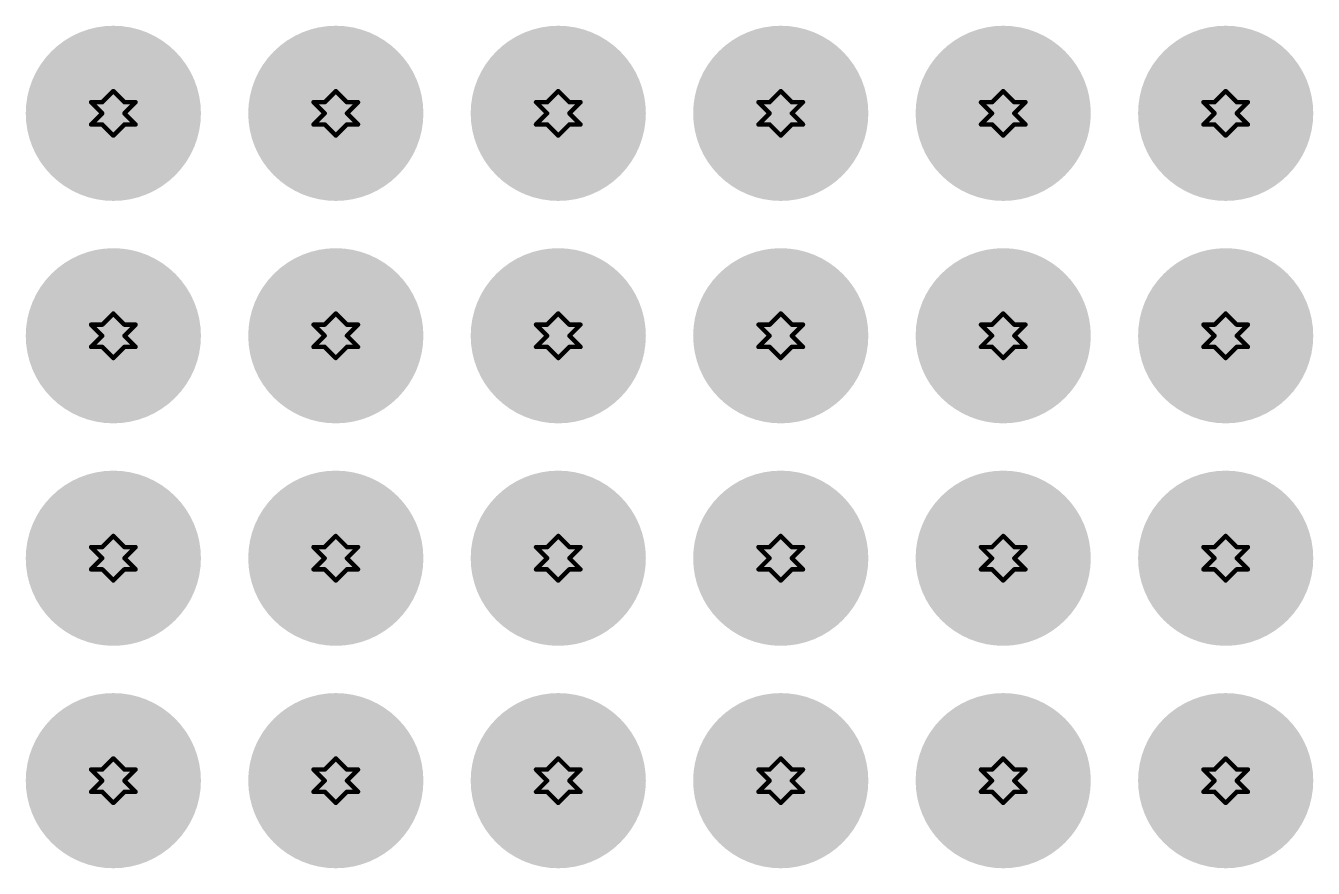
# Model space of a CAD drawing. Header units: millimetres. Extents: x 3.26 to 13.14, y 5.38 to 10.83.
# Drawn here: x 8.761 to 9.339, y 9.38 to 9.758 of the extents above; entities that cross this region are included whole.
import ezdxf

# ---------------------------------------------------------------- set-up
doc = ezdxf.new("R2010")
doc.units = ezdxf.units.MM
doc.header["$MEASUREMENT"] = 0
for name, color, linetype in [('BottomLayer', 5, 'Continuous'), ('BottomSolder', 6, 'Continuous'), ('DrillDrawing', 1, 'Continuous'), ('MultiLayer', 9, 'Continuous'), ('TopLayer', 1, 'Continuous'), ('TopSolder', 216, 'Continuous'), ('ViaHoleLayer', 16, 'Continuous')]:
    doc.layers.add(name, color=color, linetype=linetype)

msp = doc.modelspace()

# ---------------------------------------------------------------- linework, layer by layer
at = {"layer": 'BottomLayer', "const_width": 0.03937}
for points in [[(8.78032, 9.719, 1), (8.81969, 9.719, 1)], [(8.88032, 9.719, 1), (8.91969, 9.719, 1)], [(8.98032, 9.719, 1), (9.01969, 9.719, 1)], [(9.08032, 9.719, 1), (9.11969, 9.719, 1)], [(9.18032, 9.719, 1), (9.21969, 9.719, 1)], [(9.28032, 9.719, 1), (9.31969, 9.719, 1)], [(8.78032, 9.619, 1), (8.81969, 9.619, 1)], [(8.88032, 9.619, 1), (8.91969, 9.619, 1)], [(8.98032, 9.619, 1), (9.01969, 9.619, 1)], [(9.08032, 9.619, 1), (9.11969, 9.619, 1)], [(9.18032, 9.619, 1), (9.21969, 9.619, 1)], [(9.28032, 9.619, 1), (9.31969, 9.619, 1)], [(8.78032, 9.519, 1), (8.81969, 9.519, 1)], [(8.88032, 9.519, 1), (8.91969, 9.519, 1)], [(8.98032, 9.519, 1), (9.01969, 9.519, 1)], [(9.08032, 9.519, 1), (9.11969, 9.519, 1)], [(9.18032, 9.519, 1), (9.21969, 9.519, 1)], [(9.28032, 9.519, 1), (9.31969, 9.519, 1)], [(8.78032, 9.419, 1), (8.81969, 9.419, 1)], [(8.88032, 9.419, 1), (8.91969, 9.419, 1)], [(8.98032, 9.419, 1), (9.01969, 9.419, 1)], [(9.08032, 9.419, 1), (9.11969, 9.419, 1)], [(9.18032, 9.419, 1), (9.21969, 9.419, 1)], [(9.28032, 9.419, 1), (9.31969, 9.419, 1)]]:
    msp.add_lwpolyline(points, format="xyb", close=True, dxfattribs=at)
at = {"layer": 'BottomSolder', "const_width": 0.03937}
for points in [[(8.78032, 9.719, 1), (8.81969, 9.719, 1)], [(8.88032, 9.719, 1), (8.91969, 9.719, 1)], [(8.98032, 9.719, 1), (9.01969, 9.719, 1)], [(9.08032, 9.719, 1), (9.11969, 9.719, 1)], [(9.18032, 9.719, 1), (9.21969, 9.719, 1)], [(9.28032, 9.719, 1), (9.31969, 9.719, 1)], [(8.78032, 9.619, 1), (8.81969, 9.619, 1)], [(8.88032, 9.619, 1), (8.91969, 9.619, 1)], [(8.98032, 9.619, 1), (9.01969, 9.619, 1)], [(9.08032, 9.619, 1), (9.11969, 9.619, 1)], [(9.18032, 9.619, 1), (9.21969, 9.619, 1)], [(9.28032, 9.619, 1), (9.31969, 9.619, 1)], [(8.78032, 9.519, 1), (8.81969, 9.519, 1)], [(8.88032, 9.519, 1), (8.91969, 9.519, 1)], [(8.98032, 9.519, 1), (9.01969, 9.519, 1)], [(9.08032, 9.519, 1), (9.11969, 9.519, 1)], [(9.18032, 9.519, 1), (9.21969, 9.519, 1)], [(9.28032, 9.519, 1), (9.31969, 9.519, 1)], [(8.78032, 9.419, 1), (8.81969, 9.419, 1)], [(8.88032, 9.419, 1), (8.91969, 9.419, 1)], [(8.98032, 9.419, 1), (9.01969, 9.419, 1)], [(9.08032, 9.419, 1), (9.11969, 9.419, 1)], [(9.18032, 9.419, 1), (9.21969, 9.419, 1)], [(9.28032, 9.419, 1), (9.31969, 9.419, 1)]]:
    msp.add_lwpolyline(points, format="xyb", close=True, dxfattribs=at)
at = {"layer": 'DrillDrawing', "const_width": 0.002}
for points in [[(8.795, 9.724), (8.8, 9.729)], [(8.8, 9.729), (8.805, 9.724)], [(8.895, 9.724), (8.9, 9.729)], [(8.9, 9.729), (8.905, 9.724)], [(8.995, 9.724), (9, 9.729)], [(9, 9.729), (9.005, 9.724)], [(9.095, 9.724), (9.1, 9.729)], [(9.1, 9.729), (9.105, 9.724)], [(9.195, 9.724), (9.2, 9.729)], [(9.2, 9.729), (9.205, 9.724)], [(9.295, 9.724), (9.3, 9.729)], [(9.3, 9.729), (9.305, 9.724)], [(8.79, 9.724), (8.795, 9.719)], [(8.79, 9.724), (8.795, 9.724)], [(8.805, 9.724), (8.81, 9.724)], [(8.805, 9.719), (8.81, 9.724)], [(8.89, 9.724), (8.895, 9.719)], [(8.89, 9.724), (8.895, 9.724)], [(8.905, 9.724), (8.91, 9.724)], [(8.905, 9.719), (8.91, 9.724)], [(8.99, 9.724), (8.995, 9.719)], [(8.99, 9.724), (8.995, 9.724)], [(9.005, 9.724), (9.01, 9.724)], [(9.005, 9.719), (9.01, 9.724)], [(9.09, 9.724), (9.095, 9.719)], [(9.09, 9.724), (9.095, 9.724)], [(9.105, 9.724), (9.11, 9.724)], [(9.105, 9.719), (9.11, 9.724)], [(9.19, 9.724), (9.195, 9.719)], [(9.19, 9.724), (9.195, 9.724)], [(9.205, 9.724), (9.21, 9.724)], [(9.205, 9.719), (9.21, 9.724)], [(9.29, 9.724), (9.295, 9.719)], [(9.29, 9.724), (9.295, 9.724)], [(9.305, 9.724), (9.31, 9.724)], [(9.305, 9.719), (9.31, 9.724)], [(8.79, 9.714), (8.795, 9.719)], [(8.805, 9.719), (8.81, 9.714)], [(8.89, 9.714), (8.895, 9.719)], [(8.905, 9.719), (8.91, 9.714)], [(8.99, 9.714), (8.995, 9.719)], [(9.005, 9.719), (9.01, 9.714)], [(9.09, 9.714), (9.095, 9.719)], [(9.105, 9.719), (9.11, 9.714)], [(9.19, 9.714), (9.195, 9.719)], [(9.205, 9.719), (9.21, 9.714)], [(9.29, 9.714), (9.295, 9.719)], [(9.305, 9.719), (9.31, 9.714)], [(8.79, 9.714), (8.795, 9.714)], [(8.795, 9.714), (8.8, 9.709)], [(8.8, 9.709), (8.805, 9.714)], [(8.805, 9.714), (8.81, 9.714)], [(8.89, 9.714), (8.895, 9.714)], [(8.895, 9.714), (8.9, 9.709)], [(8.9, 9.709), (8.905, 9.714)], [(8.905, 9.714), (8.91, 9.714)], [(8.99, 9.714), (8.995, 9.714)], [(8.995, 9.714), (9, 9.709)], [(9, 9.709), (9.005, 9.714)], [(9.005, 9.714), (9.01, 9.714)], [(9.09, 9.714), (9.095, 9.714)], [(9.095, 9.714), (9.1, 9.709)], [(9.1, 9.709), (9.105, 9.714)], [(9.105, 9.714), (9.11, 9.714)], [(9.19, 9.714), (9.195, 9.714)], [(9.195, 9.714), (9.2, 9.709)], [(9.2, 9.709), (9.205, 9.714)], [(9.205, 9.714), (9.21, 9.714)], [(9.29, 9.714), (9.295, 9.714)], [(9.295, 9.714), (9.3, 9.709)], [(9.3, 9.709), (9.305, 9.714)], [(9.305, 9.714), (9.31, 9.714)], [(8.79, 9.624), (8.795, 9.619)], [(8.79, 9.624), (8.795, 9.624)], [(8.795, 9.624), (8.8, 9.629)], [(8.8, 9.629), (8.805, 9.624)], [(8.805, 9.624), (8.81, 9.624)], [(8.805, 9.619), (8.81, 9.624)], [(8.89, 9.624), (8.895, 9.619)], [(8.89, 9.624), (8.895, 9.624)], [(8.895, 9.624), (8.9, 9.629)], [(8.9, 9.629), (8.905, 9.624)], [(8.905, 9.624), (8.91, 9.624)], [(8.905, 9.619), (8.91, 9.624)], [(8.99, 9.624), (8.995, 9.619)], [(8.99, 9.624), (8.995, 9.624)], [(8.995, 9.624), (9, 9.629)], [(9, 9.629), (9.005, 9.624)], [(9.005, 9.624), (9.01, 9.624)], [(9.005, 9.619), (9.01, 9.624)], [(9.09, 9.624), (9.095, 9.619)], [(9.09, 9.624), (9.095, 9.624)], [(9.095, 9.624), (9.1, 9.629)], [(9.1, 9.629), (9.105, 9.624)], [(9.105, 9.624), (9.11, 9.624)], [(9.105, 9.619), (9.11, 9.624)], [(9.19, 9.624), (9.195, 9.619)], [(9.19, 9.624), (9.195, 9.624)], [(9.195, 9.624), (9.2, 9.629)], [(9.2, 9.629), (9.205, 9.624)], [(9.205, 9.624), (9.21, 9.624)], [(9.205, 9.619), (9.21, 9.624)], [(9.29, 9.624), (9.295, 9.619)], [(9.29, 9.624), (9.295, 9.624)], [(9.295, 9.624), (9.3, 9.629)], [(9.3, 9.629), (9.305, 9.624)], [(9.305, 9.624), (9.31, 9.624)], [(9.305, 9.619), (9.31, 9.624)], [(8.79, 9.614), (8.795, 9.619)], [(8.805, 9.619), (8.81, 9.614)], [(8.89, 9.614), (8.895, 9.619)], [(8.905, 9.619), (8.91, 9.614)], [(8.99, 9.614), (8.995, 9.619)], [(9.005, 9.619), (9.01, 9.614)], [(9.09, 9.614), (9.095, 9.619)], [(9.105, 9.619), (9.11, 9.614)], [(9.19, 9.614), (9.195, 9.619)], [(9.205, 9.619), (9.21, 9.614)], [(9.29, 9.614), (9.295, 9.619)], [(9.305, 9.619), (9.31, 9.614)], [(8.79, 9.614), (8.795, 9.614)], [(8.795, 9.614), (8.8, 9.609)], [(8.8, 9.609), (8.805, 9.614)], [(8.805, 9.614), (8.81, 9.614)], [(8.89, 9.614), (8.895, 9.614)], [(8.895, 9.614), (8.9, 9.609)], [(8.9, 9.609), (8.905, 9.614)], [(8.905, 9.614), (8.91, 9.614)], [(8.99, 9.614), (8.995, 9.614)], [(8.995, 9.614), (9, 9.609)], [(9, 9.609), (9.005, 9.614)], [(9.005, 9.614), (9.01, 9.614)], [(9.09, 9.614), (9.095, 9.614)], [(9.095, 9.614), (9.1, 9.609)], [(9.1, 9.609), (9.105, 9.614)], [(9.105, 9.614), (9.11, 9.614)], [(9.19, 9.614), (9.195, 9.614)], [(9.195, 9.614), (9.2, 9.609)], [(9.2, 9.609), (9.205, 9.614)], [(9.205, 9.614), (9.21, 9.614)], [(9.29, 9.614), (9.295, 9.614)], [(9.295, 9.614), (9.3, 9.609)], [(9.3, 9.609), (9.305, 9.614)], [(9.305, 9.614), (9.31, 9.614)], [(8.795, 9.524), (8.8, 9.529)], [(8.8, 9.529), (8.805, 9.524)], [(8.895, 9.524), (8.9, 9.529)], [(8.9, 9.529), (8.905, 9.524)], [(8.995, 9.524), (9, 9.529)], [(9, 9.529), (9.005, 9.524)], [(9.095, 9.524), (9.1, 9.529)], [(9.1, 9.529), (9.105, 9.524)], [(9.195, 9.524), (9.2, 9.529)], [(9.2, 9.529), (9.205, 9.524)], [(9.295, 9.524), (9.3, 9.529)], [(9.3, 9.529), (9.305, 9.524)], [(8.79, 9.524), (8.795, 9.519)], [(8.79, 9.524), (8.795, 9.524)], [(8.805, 9.524), (8.81, 9.524)], [(8.805, 9.519), (8.81, 9.524)], [(8.89, 9.524), (8.895, 9.519)], [(8.89, 9.524), (8.895, 9.524)], [(8.905, 9.524), (8.91, 9.524)], [(8.905, 9.519), (8.91, 9.524)], [(8.99, 9.524), (8.995, 9.519)], [(8.99, 9.524), (8.995, 9.524)], [(9.005, 9.524), (9.01, 9.524)], [(9.005, 9.519), (9.01, 9.524)], [(9.09, 9.524), (9.095, 9.519)], [(9.09, 9.524), (9.095, 9.524)], [(9.105, 9.524), (9.11, 9.524)], [(9.105, 9.519), (9.11, 9.524)], [(9.19, 9.524), (9.195, 9.519)], [(9.19, 9.524), (9.195, 9.524)], [(9.205, 9.524), (9.21, 9.524)], [(9.205, 9.519), (9.21, 9.524)], [(9.29, 9.524), (9.295, 9.519)], [(9.29, 9.524), (9.295, 9.524)], [(9.305, 9.524), (9.31, 9.524)], [(9.305, 9.519), (9.31, 9.524)], [(8.79, 9.514), (8.795, 9.519)], [(8.79, 9.514), (8.795, 9.514)], [(8.795, 9.514), (8.8, 9.509)], [(8.8, 9.509), (8.805, 9.514)], [(8.805, 9.519), (8.81, 9.514)], [(8.805, 9.514), (8.81, 9.514)], [(8.89, 9.514), (8.895, 9.519)], [(8.89, 9.514), (8.895, 9.514)], [(8.895, 9.514), (8.9, 9.509)], [(8.9, 9.509), (8.905, 9.514)], [(8.905, 9.519), (8.91, 9.514)], [(8.905, 9.514), (8.91, 9.514)], [(8.99, 9.514), (8.995, 9.519)], [(8.99, 9.514), (8.995, 9.514)], [(8.995, 9.514), (9, 9.509)], [(9, 9.509), (9.005, 9.514)], [(9.005, 9.519), (9.01, 9.514)], [(9.005, 9.514), (9.01, 9.514)], [(9.09, 9.514), (9.095, 9.519)], [(9.09, 9.514), (9.095, 9.514)], [(9.095, 9.514), (9.1, 9.509)], [(9.1, 9.509), (9.105, 9.514)], [(9.105, 9.519), (9.11, 9.514)], [(9.105, 9.514), (9.11, 9.514)], [(9.19, 9.514), (9.195, 9.519)], [(9.19, 9.514), (9.195, 9.514)], [(9.195, 9.514), (9.2, 9.509)], [(9.2, 9.509), (9.205, 9.514)], [(9.205, 9.519), (9.21, 9.514)], [(9.205, 9.514), (9.21, 9.514)], [(9.29, 9.514), (9.295, 9.519)], [(9.29, 9.514), (9.295, 9.514)], [(9.295, 9.514), (9.3, 9.509)], [(9.3, 9.509), (9.305, 9.514)], [(9.305, 9.519), (9.31, 9.514)], [(9.305, 9.514), (9.31, 9.514)], [(8.795, 9.424), (8.8, 9.429)], [(8.8, 9.429), (8.805, 9.424)], [(8.895, 9.424), (8.9, 9.429)], [(8.9, 9.429), (8.905, 9.424)], [(8.995, 9.424), (9, 9.429)], [(9, 9.429), (9.005, 9.424)], [(9.095, 9.424), (9.1, 9.429)], [(9.1, 9.429), (9.105, 9.424)], [(9.195, 9.424), (9.2, 9.429)], [(9.2, 9.429), (9.205, 9.424)], [(9.295, 9.424), (9.3, 9.429)], [(9.3, 9.429), (9.305, 9.424)], [(8.79, 9.424), (8.795, 9.419)], [(8.79, 9.424), (8.795, 9.424)], [(8.805, 9.424), (8.81, 9.424)], [(8.805, 9.419), (8.81, 9.424)], [(8.89, 9.424), (8.895, 9.419)], [(8.89, 9.424), (8.895, 9.424)], [(8.905, 9.424), (8.91, 9.424)], [(8.905, 9.419), (8.91, 9.424)], [(8.99, 9.424), (8.995, 9.419)], [(8.99, 9.424), (8.995, 9.424)], [(9.005, 9.424), (9.01, 9.424)], [(9.005, 9.419), (9.01, 9.424)], [(9.09, 9.424), (9.095, 9.419)], [(9.09, 9.424), (9.095, 9.424)], [(9.105, 9.424), (9.11, 9.424)], [(9.105, 9.419), (9.11, 9.424)], [(9.19, 9.424), (9.195, 9.419)], [(9.19, 9.424), (9.195, 9.424)], [(9.205, 9.424), (9.21, 9.424)], [(9.205, 9.419), (9.21, 9.424)], [(9.29, 9.424), (9.295, 9.419)], [(9.29, 9.424), (9.295, 9.424)], [(9.305, 9.424), (9.31, 9.424)], [(9.305, 9.419), (9.31, 9.424)], [(8.79, 9.414), (8.795, 9.419)], [(8.805, 9.419), (8.81, 9.414)], [(8.89, 9.414), (8.895, 9.419)], [(8.905, 9.419), (8.91, 9.414)], [(8.99, 9.414), (8.995, 9.419)], [(9.005, 9.419), (9.01, 9.414)], [(9.09, 9.414), (9.095, 9.419)], [(9.105, 9.419), (9.11, 9.414)], [(9.19, 9.414), (9.195, 9.419)], [(9.205, 9.419), (9.21, 9.414)], [(9.29, 9.414), (9.295, 9.419)], [(9.305, 9.419), (9.31, 9.414)], [(8.79, 9.414), (8.795, 9.414)], [(8.795, 9.414), (8.8, 9.409)], [(8.8, 9.409), (8.805, 9.414)], [(8.805, 9.414), (8.81, 9.414)], [(8.89, 9.414), (8.895, 9.414)], [(8.895, 9.414), (8.9, 9.409)], [(8.9, 9.409), (8.905, 9.414)], [(8.905, 9.414), (8.91, 9.414)], [(8.99, 9.414), (8.995, 9.414)], [(8.995, 9.414), (9, 9.409)], [(9, 9.409), (9.005, 9.414)], [(9.005, 9.414), (9.01, 9.414)], [(9.09, 9.414), (9.095, 9.414)], [(9.095, 9.414), (9.1, 9.409)], [(9.1, 9.409), (9.105, 9.414)], [(9.105, 9.414), (9.11, 9.414)], [(9.19, 9.414), (9.195, 9.414)], [(9.195, 9.414), (9.2, 9.409)], [(9.2, 9.409), (9.205, 9.414)], [(9.205, 9.414), (9.21, 9.414)], [(9.29, 9.414), (9.295, 9.414)], [(9.295, 9.414), (9.3, 9.409)], [(9.3, 9.409), (9.305, 9.414)], [(9.305, 9.414), (9.31, 9.414)]]:
    msp.add_lwpolyline(points, dxfattribs=at)
at = {"layer": 'DrillDrawing', "const_width": 0.001}
for points in [[(8.7995, 9.729, 1), (8.8005, 9.729, 1)], [(8.7995, 9.729, 1), (8.8005, 9.729, 1)], [(8.8995, 9.729, 1), (8.9005, 9.729, 1)], [(8.8995, 9.729, 1), (8.9005, 9.729, 1)], [(8.9995, 9.729, 1), (9.0005, 9.729, 1)], [(8.9995, 9.729, 1), (9.0005, 9.729, 1)], [(9.0995, 9.729, 1), (9.1005, 9.729, 1)], [(9.0995, 9.729, 1), (9.1005, 9.729, 1)], [(9.1995, 9.729, 1), (9.2005, 9.729, 1)], [(9.1995, 9.729, 1), (9.2005, 9.729, 1)], [(9.2995, 9.729, 1), (9.3005, 9.729, 1)], [(9.2995, 9.729, 1), (9.3005, 9.729, 1)], [(8.7895, 9.724, 1), (8.7905, 9.724, 1)], [(8.7895, 9.724, 1), (8.7905, 9.724, 1)], [(8.7945, 9.724, 1), (8.7955, 9.724, 1)], [(8.7945, 9.724, 1), (8.7955, 9.724, 1)], [(8.8045, 9.724, 1), (8.8055, 9.724, 1)], [(8.8045, 9.724, 1), (8.8055, 9.724, 1)], [(8.8095, 9.724, 1), (8.8105, 9.724, 1)], [(8.8095, 9.724, 1), (8.8105, 9.724, 1)], [(8.8895, 9.724, 1), (8.8905, 9.724, 1)], [(8.8895, 9.724, 1), (8.8905, 9.724, 1)], [(8.8945, 9.724, 1), (8.8955, 9.724, 1)], [(8.8945, 9.724, 1), (8.8955, 9.724, 1)], [(8.9045, 9.724, 1), (8.9055, 9.724, 1)], [(8.9045, 9.724, 1), (8.9055, 9.724, 1)], [(8.9095, 9.724, 1), (8.9105, 9.724, 1)], [(8.9095, 9.724, 1), (8.9105, 9.724, 1)], [(8.9895, 9.724, 1), (8.9905, 9.724, 1)], [(8.9895, 9.724, 1), (8.9905, 9.724, 1)], [(8.9945, 9.724, 1), (8.9955, 9.724, 1)], [(8.9945, 9.724, 1), (8.9955, 9.724, 1)], [(9.0045, 9.724, 1), (9.0055, 9.724, 1)], [(9.0045, 9.724, 1), (9.0055, 9.724, 1)], [(9.0095, 9.724, 1), (9.0105, 9.724, 1)], [(9.0095, 9.724, 1), (9.0105, 9.724, 1)], [(9.0895, 9.724, 1), (9.0905, 9.724, 1)], [(9.0895, 9.724, 1), (9.0905, 9.724, 1)], [(9.0945, 9.724, 1), (9.0955, 9.724, 1)], [(9.0945, 9.724, 1), (9.0955, 9.724, 1)], [(9.1045, 9.724, 1), (9.1055, 9.724, 1)], [(9.1045, 9.724, 1), (9.1055, 9.724, 1)], [(9.1095, 9.724, 1), (9.1105, 9.724, 1)], [(9.1095, 9.724, 1), (9.1105, 9.724, 1)], [(9.1895, 9.724, 1), (9.1905, 9.724, 1)], [(9.1895, 9.724, 1), (9.1905, 9.724, 1)], [(9.1945, 9.724, 1), (9.1955, 9.724, 1)], [(9.1945, 9.724, 1), (9.1955, 9.724, 1)], [(9.2045, 9.724, 1), (9.2055, 9.724, 1)], [(9.2045, 9.724, 1), (9.2055, 9.724, 1)], [(9.2095, 9.724, 1), (9.2105, 9.724, 1)], [(9.2095, 9.724, 1), (9.2105, 9.724, 1)], [(9.2895, 9.724, 1), (9.2905, 9.724, 1)], [(9.2895, 9.724, 1), (9.2905, 9.724, 1)], [(9.2945, 9.724, 1), (9.2955, 9.724, 1)], [(9.2945, 9.724, 1), (9.2955, 9.724, 1)], [(9.3045, 9.724, 1), (9.3055, 9.724, 1)], [(9.3045, 9.724, 1), (9.3055, 9.724, 1)], [(9.3095, 9.724, 1), (9.3105, 9.724, 1)], [(9.3095, 9.724, 1), (9.3105, 9.724, 1)], [(8.7945, 9.719, 1), (8.7955, 9.719, 1)], [(8.7945, 9.719, 1), (8.7955, 9.719, 1)], [(8.8045, 9.719, 1), (8.8055, 9.719, 1)], [(8.8045, 9.719, 1), (8.8055, 9.719, 1)], [(8.8945, 9.719, 1), (8.8955, 9.719, 1)], [(8.8945, 9.719, 1), (8.8955, 9.719, 1)], [(8.9045, 9.719, 1), (8.9055, 9.719, 1)], [(8.9045, 9.719, 1), (8.9055, 9.719, 1)], [(8.9945, 9.719, 1), (8.9955, 9.719, 1)], [(8.9945, 9.719, 1), (8.9955, 9.719, 1)], [(9.0045, 9.719, 1), (9.0055, 9.719, 1)], [(9.0045, 9.719, 1), (9.0055, 9.719, 1)], [(9.0945, 9.719, 1), (9.0955, 9.719, 1)], [(9.0945, 9.719, 1), (9.0955, 9.719, 1)], [(9.1045, 9.719, 1), (9.1055, 9.719, 1)], [(9.1045, 9.719, 1), (9.1055, 9.719, 1)], [(9.1945, 9.719, 1), (9.1955, 9.719, 1)], [(9.1945, 9.719, 1), (9.1955, 9.719, 1)], [(9.2045, 9.719, 1), (9.2055, 9.719, 1)], [(9.2045, 9.719, 1), (9.2055, 9.719, 1)], [(9.2945, 9.719, 1), (9.2955, 9.719, 1)], [(9.2945, 9.719, 1), (9.2955, 9.719, 1)], [(9.3045, 9.719, 1), (9.3055, 9.719, 1)], [(9.3045, 9.719, 1), (9.3055, 9.719, 1)], [(8.7895, 9.714, 1), (8.7905, 9.714, 1)], [(8.7895, 9.714, 1), (8.7905, 9.714, 1)], [(8.7945, 9.714, 1), (8.7955, 9.714, 1)], [(8.7945, 9.714, 1), (8.7955, 9.714, 1)], [(8.8045, 9.714, 1), (8.8055, 9.714, 1)], [(8.8045, 9.714, 1), (8.8055, 9.714, 1)], [(8.8095, 9.714, 1), (8.8105, 9.714, 1)], [(8.8095, 9.714, 1), (8.8105, 9.714, 1)], [(8.8895, 9.714, 1), (8.8905, 9.714, 1)], [(8.8895, 9.714, 1), (8.8905, 9.714, 1)], [(8.8945, 9.714, 1), (8.8955, 9.714, 1)], [(8.8945, 9.714, 1), (8.8955, 9.714, 1)], [(8.9045, 9.714, 1), (8.9055, 9.714, 1)], [(8.9045, 9.714, 1), (8.9055, 9.714, 1)], [(8.9095, 9.714, 1), (8.9105, 9.714, 1)], [(8.9095, 9.714, 1), (8.9105, 9.714, 1)], [(8.9895, 9.714, 1), (8.9905, 9.714, 1)], [(8.9895, 9.714, 1), (8.9905, 9.714, 1)], [(8.9945, 9.714, 1), (8.9955, 9.714, 1)], [(8.9945, 9.714, 1), (8.9955, 9.714, 1)], [(9.0045, 9.714, 1), (9.0055, 9.714, 1)], [(9.0045, 9.714, 1), (9.0055, 9.714, 1)], [(9.0095, 9.714, 1), (9.0105, 9.714, 1)], [(9.0095, 9.714, 1), (9.0105, 9.714, 1)], [(9.0895, 9.714, 1), (9.0905, 9.714, 1)], [(9.0895, 9.714, 1), (9.0905, 9.714, 1)], [(9.0945, 9.714, 1), (9.0955, 9.714, 1)], [(9.0945, 9.714, 1), (9.0955, 9.714, 1)], [(9.1045, 9.714, 1), (9.1055, 9.714, 1)], [(9.1045, 9.714, 1), (9.1055, 9.714, 1)], [(9.1095, 9.714, 1), (9.1105, 9.714, 1)], [(9.1095, 9.714, 1), (9.1105, 9.714, 1)], [(9.1895, 9.714, 1), (9.1905, 9.714, 1)], [(9.1895, 9.714, 1), (9.1905, 9.714, 1)], [(9.1945, 9.714, 1), (9.1955, 9.714, 1)], [(9.1945, 9.714, 1), (9.1955, 9.714, 1)], [(9.2045, 9.714, 1), (9.2055, 9.714, 1)], [(9.2045, 9.714, 1), (9.2055, 9.714, 1)], [(9.2095, 9.714, 1), (9.2105, 9.714, 1)], [(9.2095, 9.714, 1), (9.2105, 9.714, 1)], [(9.2895, 9.714, 1), (9.2905, 9.714, 1)], [(9.2895, 9.714, 1), (9.2905, 9.714, 1)], [(9.2945, 9.714, 1), (9.2955, 9.714, 1)], [(9.2945, 9.714, 1), (9.2955, 9.714, 1)], [(9.3045, 9.714, 1), (9.3055, 9.714, 1)], [(9.3045, 9.714, 1), (9.3055, 9.714, 1)], [(9.3095, 9.714, 1), (9.3105, 9.714, 1)], [(9.3095, 9.714, 1), (9.3105, 9.714, 1)], [(8.7995, 9.709, 1), (8.8005, 9.709, 1)], [(8.7995, 9.709, 1), (8.8005, 9.709, 1)], [(8.8995, 9.709, 1), (8.9005, 9.709, 1)], [(8.8995, 9.709, 1), (8.9005, 9.709, 1)], [(8.9995, 9.709, 1), (9.0005, 9.709, 1)], [(8.9995, 9.709, 1), (9.0005, 9.709, 1)], [(9.0995, 9.709, 1), (9.1005, 9.709, 1)], [(9.0995, 9.709, 1), (9.1005, 9.709, 1)], [(9.1995, 9.709, 1), (9.2005, 9.709, 1)], [(9.1995, 9.709, 1), (9.2005, 9.709, 1)], [(9.2995, 9.709, 1), (9.3005, 9.709, 1)], [(9.2995, 9.709, 1), (9.3005, 9.709, 1)], [(8.7895, 9.624, 1), (8.7905, 9.624, 1)], [(8.7895, 9.624, 1), (8.7905, 9.624, 1)], [(8.7945, 9.624, 1), (8.7955, 9.624, 1)], [(8.7945, 9.624, 1), (8.7955, 9.624, 1)], [(8.7995, 9.629, 1), (8.8005, 9.629, 1)], [(8.7995, 9.629, 1), (8.8005, 9.629, 1)], [(8.8045, 9.624, 1), (8.8055, 9.624, 1)], [(8.8045, 9.624, 1), (8.8055, 9.624, 1)], [(8.8095, 9.624, 1), (8.8105, 9.624, 1)], [(8.8095, 9.624, 1), (8.8105, 9.624, 1)], [(8.8895, 9.624, 1), (8.8905, 9.624, 1)], [(8.8895, 9.624, 1), (8.8905, 9.624, 1)], [(8.8945, 9.624, 1), (8.8955, 9.624, 1)], [(8.8945, 9.624, 1), (8.8955, 9.624, 1)], [(8.8995, 9.629, 1), (8.9005, 9.629, 1)], [(8.8995, 9.629, 1), (8.9005, 9.629, 1)], [(8.9045, 9.624, 1), (8.9055, 9.624, 1)], [(8.9045, 9.624, 1), (8.9055, 9.624, 1)], [(8.9095, 9.624, 1), (8.9105, 9.624, 1)], [(8.9095, 9.624, 1), (8.9105, 9.624, 1)], [(8.9895, 9.624, 1), (8.9905, 9.624, 1)], [(8.9895, 9.624, 1), (8.9905, 9.624, 1)], [(8.9945, 9.624, 1), (8.9955, 9.624, 1)], [(8.9945, 9.624, 1), (8.9955, 9.624, 1)], [(8.9995, 9.629, 1), (9.0005, 9.629, 1)], [(8.9995, 9.629, 1), (9.0005, 9.629, 1)], [(9.0045, 9.624, 1), (9.0055, 9.624, 1)], [(9.0045, 9.624, 1), (9.0055, 9.624, 1)], [(9.0095, 9.624, 1), (9.0105, 9.624, 1)], [(9.0095, 9.624, 1), (9.0105, 9.624, 1)], [(9.0895, 9.624, 1), (9.0905, 9.624, 1)], [(9.0895, 9.624, 1), (9.0905, 9.624, 1)], [(9.0945, 9.624, 1), (9.0955, 9.624, 1)], [(9.0945, 9.624, 1), (9.0955, 9.624, 1)], [(9.0995, 9.629, 1), (9.1005, 9.629, 1)], [(9.0995, 9.629, 1), (9.1005, 9.629, 1)], [(9.1045, 9.624, 1), (9.1055, 9.624, 1)], [(9.1045, 9.624, 1), (9.1055, 9.624, 1)], [(9.1095, 9.624, 1), (9.1105, 9.624, 1)], [(9.1095, 9.624, 1), (9.1105, 9.624, 1)], [(9.1895, 9.624, 1), (9.1905, 9.624, 1)], [(9.1895, 9.624, 1), (9.1905, 9.624, 1)], [(9.1945, 9.624, 1), (9.1955, 9.624, 1)], [(9.1945, 9.624, 1), (9.1955, 9.624, 1)], [(9.1995, 9.629, 1), (9.2005, 9.629, 1)], [(9.1995, 9.629, 1), (9.2005, 9.629, 1)], [(9.2045, 9.624, 1), (9.2055, 9.624, 1)], [(9.2045, 9.624, 1), (9.2055, 9.624, 1)], [(9.2095, 9.624, 1), (9.2105, 9.624, 1)], [(9.2095, 9.624, 1), (9.2105, 9.624, 1)], [(9.2895, 9.624, 1), (9.2905, 9.624, 1)], [(9.2895, 9.624, 1), (9.2905, 9.624, 1)], [(9.2945, 9.624, 1), (9.2955, 9.624, 1)], [(9.2945, 9.624, 1), (9.2955, 9.624, 1)], [(9.2995, 9.629, 1), (9.3005, 9.629, 1)], [(9.2995, 9.629, 1), (9.3005, 9.629, 1)], [(9.3045, 9.624, 1), (9.3055, 9.624, 1)], [(9.3045, 9.624, 1), (9.3055, 9.624, 1)], [(9.3095, 9.624, 1), (9.3105, 9.624, 1)], [(9.3095, 9.624, 1), (9.3105, 9.624, 1)], [(8.7945, 9.619, 1), (8.7955, 9.619, 1)], [(8.7945, 9.619, 1), (8.7955, 9.619, 1)], [(8.8045, 9.619, 1), (8.8055, 9.619, 1)], [(8.8045, 9.619, 1), (8.8055, 9.619, 1)], [(8.8945, 9.619, 1), (8.8955, 9.619, 1)], [(8.8945, 9.619, 1), (8.8955, 9.619, 1)], [(8.9045, 9.619, 1), (8.9055, 9.619, 1)], [(8.9045, 9.619, 1), (8.9055, 9.619, 1)], [(8.9945, 9.619, 1), (8.9955, 9.619, 1)], [(8.9945, 9.619, 1), (8.9955, 9.619, 1)], [(9.0045, 9.619, 1), (9.0055, 9.619, 1)], [(9.0045, 9.619, 1), (9.0055, 9.619, 1)], [(9.0945, 9.619, 1), (9.0955, 9.619, 1)], [(9.0945, 9.619, 1), (9.0955, 9.619, 1)], [(9.1045, 9.619, 1), (9.1055, 9.619, 1)], [(9.1045, 9.619, 1), (9.1055, 9.619, 1)], [(9.1945, 9.619, 1), (9.1955, 9.619, 1)], [(9.1945, 9.619, 1), (9.1955, 9.619, 1)], [(9.2045, 9.619, 1), (9.2055, 9.619, 1)], [(9.2045, 9.619, 1), (9.2055, 9.619, 1)], [(9.2945, 9.619, 1), (9.2955, 9.619, 1)], [(9.2945, 9.619, 1), (9.2955, 9.619, 1)], [(9.3045, 9.619, 1), (9.3055, 9.619, 1)], [(9.3045, 9.619, 1), (9.3055, 9.619, 1)], [(8.7895, 9.614, 1), (8.7905, 9.614, 1)], [(8.7895, 9.614, 1), (8.7905, 9.614, 1)], [(8.7945, 9.614, 1), (8.7955, 9.614, 1)], [(8.7945, 9.614, 1), (8.7955, 9.614, 1)], [(8.8045, 9.614, 1), (8.8055, 9.614, 1)], [(8.8045, 9.614, 1), (8.8055, 9.614, 1)], [(8.8095, 9.614, 1), (8.8105, 9.614, 1)], [(8.8095, 9.614, 1), (8.8105, 9.614, 1)], [(8.8895, 9.614, 1), (8.8905, 9.614, 1)], [(8.8895, 9.614, 1), (8.8905, 9.614, 1)], [(8.8945, 9.614, 1), (8.8955, 9.614, 1)], [(8.8945, 9.614, 1), (8.8955, 9.614, 1)], [(8.9045, 9.614, 1), (8.9055, 9.614, 1)], [(8.9045, 9.614, 1), (8.9055, 9.614, 1)], [(8.9095, 9.614, 1), (8.9105, 9.614, 1)], [(8.9095, 9.614, 1), (8.9105, 9.614, 1)], [(8.9895, 9.614, 1), (8.9905, 9.614, 1)], [(8.9895, 9.614, 1), (8.9905, 9.614, 1)], [(8.9945, 9.614, 1), (8.9955, 9.614, 1)], [(8.9945, 9.614, 1), (8.9955, 9.614, 1)], [(9.0045, 9.614, 1), (9.0055, 9.614, 1)], [(9.0045, 9.614, 1), (9.0055, 9.614, 1)], [(9.0095, 9.614, 1), (9.0105, 9.614, 1)], [(9.0095, 9.614, 1), (9.0105, 9.614, 1)], [(9.0895, 9.614, 1), (9.0905, 9.614, 1)], [(9.0895, 9.614, 1), (9.0905, 9.614, 1)], [(9.0945, 9.614, 1), (9.0955, 9.614, 1)], [(9.0945, 9.614, 1), (9.0955, 9.614, 1)], [(9.1045, 9.614, 1), (9.1055, 9.614, 1)], [(9.1045, 9.614, 1), (9.1055, 9.614, 1)], [(9.1095, 9.614, 1), (9.1105, 9.614, 1)], [(9.1095, 9.614, 1), (9.1105, 9.614, 1)], [(9.1895, 9.614, 1), (9.1905, 9.614, 1)], [(9.1895, 9.614, 1), (9.1905, 9.614, 1)], [(9.1945, 9.614, 1), (9.1955, 9.614, 1)], [(9.1945, 9.614, 1), (9.1955, 9.614, 1)], [(9.2045, 9.614, 1), (9.2055, 9.614, 1)], [(9.2045, 9.614, 1), (9.2055, 9.614, 1)], [(9.2095, 9.614, 1), (9.2105, 9.614, 1)], [(9.2095, 9.614, 1), (9.2105, 9.614, 1)], [(9.2895, 9.614, 1), (9.2905, 9.614, 1)], [(9.2895, 9.614, 1), (9.2905, 9.614, 1)], [(9.2945, 9.614, 1), (9.2955, 9.614, 1)], [(9.2945, 9.614, 1), (9.2955, 9.614, 1)], [(9.3045, 9.614, 1), (9.3055, 9.614, 1)], [(9.3045, 9.614, 1), (9.3055, 9.614, 1)], [(9.3095, 9.614, 1), (9.3105, 9.614, 1)], [(9.3095, 9.614, 1), (9.3105, 9.614, 1)], [(8.7995, 9.609, 1), (8.8005, 9.609, 1)], [(8.7995, 9.609, 1), (8.8005, 9.609, 1)], [(8.8995, 9.609, 1), (8.9005, 9.609, 1)], [(8.8995, 9.609, 1), (8.9005, 9.609, 1)], [(8.9995, 9.609, 1), (9.0005, 9.609, 1)], [(8.9995, 9.609, 1), (9.0005, 9.609, 1)], [(9.0995, 9.609, 1), (9.1005, 9.609, 1)], [(9.0995, 9.609, 1), (9.1005, 9.609, 1)], [(9.1995, 9.609, 1), (9.2005, 9.609, 1)], [(9.1995, 9.609, 1), (9.2005, 9.609, 1)], [(9.2995, 9.609, 1), (9.3005, 9.609, 1)], [(9.2995, 9.609, 1), (9.3005, 9.609, 1)], [(8.7995, 9.529, 1), (8.8005, 9.529, 1)], [(8.7995, 9.529, 1), (8.8005, 9.529, 1)], [(8.8995, 9.529, 1), (8.9005, 9.529, 1)], [(8.8995, 9.529, 1), (8.9005, 9.529, 1)], [(8.9995, 9.529, 1), (9.0005, 9.529, 1)], [(8.9995, 9.529, 1), (9.0005, 9.529, 1)], [(9.0995, 9.529, 1), (9.1005, 9.529, 1)], [(9.0995, 9.529, 1), (9.1005, 9.529, 1)], [(9.1995, 9.529, 1), (9.2005, 9.529, 1)], [(9.1995, 9.529, 1), (9.2005, 9.529, 1)], [(9.2995, 9.529, 1), (9.3005, 9.529, 1)], [(9.2995, 9.529, 1), (9.3005, 9.529, 1)], [(8.7895, 9.524, 1), (8.7905, 9.524, 1)], [(8.7895, 9.524, 1), (8.7905, 9.524, 1)], [(8.7945, 9.524, 1), (8.7955, 9.524, 1)], [(8.7945, 9.524, 1), (8.7955, 9.524, 1)], [(8.8045, 9.524, 1), (8.8055, 9.524, 1)], [(8.8045, 9.524, 1), (8.8055, 9.524, 1)], [(8.8095, 9.524, 1), (8.8105, 9.524, 1)], [(8.8095, 9.524, 1), (8.8105, 9.524, 1)], [(8.8895, 9.524, 1), (8.8905, 9.524, 1)], [(8.8895, 9.524, 1), (8.8905, 9.524, 1)], [(8.8945, 9.524, 1), (8.8955, 9.524, 1)], [(8.8945, 9.524, 1), (8.8955, 9.524, 1)], [(8.9045, 9.524, 1), (8.9055, 9.524, 1)], [(8.9045, 9.524, 1), (8.9055, 9.524, 1)], [(8.9095, 9.524, 1), (8.9105, 9.524, 1)], [(8.9095, 9.524, 1), (8.9105, 9.524, 1)], [(8.9895, 9.524, 1), (8.9905, 9.524, 1)], [(8.9895, 9.524, 1), (8.9905, 9.524, 1)], [(8.9945, 9.524, 1), (8.9955, 9.524, 1)], [(8.9945, 9.524, 1), (8.9955, 9.524, 1)], [(9.0045, 9.524, 1), (9.0055, 9.524, 1)], [(9.0045, 9.524, 1), (9.0055, 9.524, 1)], [(9.0095, 9.524, 1), (9.0105, 9.524, 1)], [(9.0095, 9.524, 1), (9.0105, 9.524, 1)], [(9.0895, 9.524, 1), (9.0905, 9.524, 1)], [(9.0895, 9.524, 1), (9.0905, 9.524, 1)], [(9.0945, 9.524, 1), (9.0955, 9.524, 1)], [(9.0945, 9.524, 1), (9.0955, 9.524, 1)], [(9.1045, 9.524, 1), (9.1055, 9.524, 1)], [(9.1045, 9.524, 1), (9.1055, 9.524, 1)], [(9.1095, 9.524, 1), (9.1105, 9.524, 1)], [(9.1095, 9.524, 1), (9.1105, 9.524, 1)], [(9.1895, 9.524, 1), (9.1905, 9.524, 1)], [(9.1895, 9.524, 1), (9.1905, 9.524, 1)], [(9.1945, 9.524, 1), (9.1955, 9.524, 1)], [(9.1945, 9.524, 1), (9.1955, 9.524, 1)], [(9.2045, 9.524, 1), (9.2055, 9.524, 1)], [(9.2045, 9.524, 1), (9.2055, 9.524, 1)], [(9.2095, 9.524, 1), (9.2105, 9.524, 1)], [(9.2095, 9.524, 1), (9.2105, 9.524, 1)], [(9.2895, 9.524, 1), (9.2905, 9.524, 1)], [(9.2895, 9.524, 1), (9.2905, 9.524, 1)], [(9.2945, 9.524, 1), (9.2955, 9.524, 1)], [(9.2945, 9.524, 1), (9.2955, 9.524, 1)], [(9.3045, 9.524, 1), (9.3055, 9.524, 1)], [(9.3045, 9.524, 1), (9.3055, 9.524, 1)], [(9.3095, 9.524, 1), (9.3105, 9.524, 1)], [(9.3095, 9.524, 1), (9.3105, 9.524, 1)], [(8.7895, 9.514, 1), (8.7905, 9.514, 1)], [(8.7895, 9.514, 1), (8.7905, 9.514, 1)], [(8.7945, 9.519, 1), (8.7955, 9.519, 1)], [(8.7945, 9.519, 1), (8.7955, 9.519, 1)], [(8.7945, 9.514, 1), (8.7955, 9.514, 1)], [(8.7945, 9.514, 1), (8.7955, 9.514, 1)], [(8.8045, 9.519, 1), (8.8055, 9.519, 1)], [(8.8045, 9.519, 1), (8.8055, 9.519, 1)], [(8.8045, 9.514, 1), (8.8055, 9.514, 1)], [(8.8045, 9.514, 1), (8.8055, 9.514, 1)], [(8.8095, 9.514, 1), (8.8105, 9.514, 1)], [(8.8095, 9.514, 1), (8.8105, 9.514, 1)], [(8.8895, 9.514, 1), (8.8905, 9.514, 1)], [(8.8895, 9.514, 1), (8.8905, 9.514, 1)], [(8.8945, 9.519, 1), (8.8955, 9.519, 1)], [(8.8945, 9.519, 1), (8.8955, 9.519, 1)], [(8.8945, 9.514, 1), (8.8955, 9.514, 1)], [(8.8945, 9.514, 1), (8.8955, 9.514, 1)], [(8.9045, 9.519, 1), (8.9055, 9.519, 1)], [(8.9045, 9.519, 1), (8.9055, 9.519, 1)], [(8.9045, 9.514, 1), (8.9055, 9.514, 1)], [(8.9045, 9.514, 1), (8.9055, 9.514, 1)], [(8.9095, 9.514, 1), (8.9105, 9.514, 1)], [(8.9095, 9.514, 1), (8.9105, 9.514, 1)], [(8.9895, 9.514, 1), (8.9905, 9.514, 1)], [(8.9895, 9.514, 1), (8.9905, 9.514, 1)], [(8.9945, 9.519, 1), (8.9955, 9.519, 1)], [(8.9945, 9.519, 1), (8.9955, 9.519, 1)], [(8.9945, 9.514, 1), (8.9955, 9.514, 1)], [(8.9945, 9.514, 1), (8.9955, 9.514, 1)], [(9.0045, 9.519, 1), (9.0055, 9.519, 1)], [(9.0045, 9.519, 1), (9.0055, 9.519, 1)], [(9.0045, 9.514, 1), (9.0055, 9.514, 1)], [(9.0045, 9.514, 1), (9.0055, 9.514, 1)], [(9.0095, 9.514, 1), (9.0105, 9.514, 1)], [(9.0095, 9.514, 1), (9.0105, 9.514, 1)], [(9.0895, 9.514, 1), (9.0905, 9.514, 1)], [(9.0895, 9.514, 1), (9.0905, 9.514, 1)], [(9.0945, 9.519, 1), (9.0955, 9.519, 1)], [(9.0945, 9.519, 1), (9.0955, 9.519, 1)], [(9.0945, 9.514, 1), (9.0955, 9.514, 1)], [(9.0945, 9.514, 1), (9.0955, 9.514, 1)], [(9.1045, 9.519, 1), (9.1055, 9.519, 1)], [(9.1045, 9.519, 1), (9.1055, 9.519, 1)], [(9.1045, 9.514, 1), (9.1055, 9.514, 1)], [(9.1045, 9.514, 1), (9.1055, 9.514, 1)], [(9.1095, 9.514, 1), (9.1105, 9.514, 1)], [(9.1095, 9.514, 1), (9.1105, 9.514, 1)], [(9.1895, 9.514, 1), (9.1905, 9.514, 1)], [(9.1895, 9.514, 1), (9.1905, 9.514, 1)], [(9.1945, 9.519, 1), (9.1955, 9.519, 1)], [(9.1945, 9.519, 1), (9.1955, 9.519, 1)], [(9.1945, 9.514, 1), (9.1955, 9.514, 1)], [(9.1945, 9.514, 1), (9.1955, 9.514, 1)], [(9.2045, 9.519, 1), (9.2055, 9.519, 1)], [(9.2045, 9.519, 1), (9.2055, 9.519, 1)], [(9.2045, 9.514, 1), (9.2055, 9.514, 1)], [(9.2045, 9.514, 1), (9.2055, 9.514, 1)], [(9.2095, 9.514, 1), (9.2105, 9.514, 1)], [(9.2095, 9.514, 1), (9.2105, 9.514, 1)], [(9.2895, 9.514, 1), (9.2905, 9.514, 1)], [(9.2895, 9.514, 1), (9.2905, 9.514, 1)], [(9.2945, 9.519, 1), (9.2955, 9.519, 1)], [(9.2945, 9.519, 1), (9.2955, 9.519, 1)], [(9.2945, 9.514, 1), (9.2955, 9.514, 1)], [(9.2945, 9.514, 1), (9.2955, 9.514, 1)], [(9.3045, 9.519, 1), (9.3055, 9.519, 1)], [(9.3045, 9.519, 1), (9.3055, 9.519, 1)], [(9.3045, 9.514, 1), (9.3055, 9.514, 1)], [(9.3045, 9.514, 1), (9.3055, 9.514, 1)], [(9.3095, 9.514, 1), (9.3105, 9.514, 1)], [(9.3095, 9.514, 1), (9.3105, 9.514, 1)], [(8.7995, 9.509, 1), (8.8005, 9.509, 1)], [(8.7995, 9.509, 1), (8.8005, 9.509, 1)], [(8.8995, 9.509, 1), (8.9005, 9.509, 1)], [(8.8995, 9.509, 1), (8.9005, 9.509, 1)], [(8.9995, 9.509, 1), (9.0005, 9.509, 1)], [(8.9995, 9.509, 1), (9.0005, 9.509, 1)], [(9.0995, 9.509, 1), (9.1005, 9.509, 1)], [(9.0995, 9.509, 1), (9.1005, 9.509, 1)], [(9.1995, 9.509, 1), (9.2005, 9.509, 1)], [(9.1995, 9.509, 1), (9.2005, 9.509, 1)], [(9.2995, 9.509, 1), (9.3005, 9.509, 1)], [(9.2995, 9.509, 1), (9.3005, 9.509, 1)], [(8.7995, 9.429, 1), (8.8005, 9.429, 1)], [(8.7995, 9.429, 1), (8.8005, 9.429, 1)], [(8.8995, 9.429, 1), (8.9005, 9.429, 1)], [(8.8995, 9.429, 1), (8.9005, 9.429, 1)], [(8.9995, 9.429, 1), (9.0005, 9.429, 1)], [(8.9995, 9.429, 1), (9.0005, 9.429, 1)], [(9.0995, 9.429, 1), (9.1005, 9.429, 1)], [(9.0995, 9.429, 1), (9.1005, 9.429, 1)], [(9.1995, 9.429, 1), (9.2005, 9.429, 1)], [(9.1995, 9.429, 1), (9.2005, 9.429, 1)], [(9.2995, 9.429, 1), (9.3005, 9.429, 1)], [(9.2995, 9.429, 1), (9.3005, 9.429, 1)], [(8.7895, 9.424, 1), (8.7905, 9.424, 1)], [(8.7895, 9.424, 1), (8.7905, 9.424, 1)], [(8.7945, 9.424, 1), (8.7955, 9.424, 1)], [(8.7945, 9.424, 1), (8.7955, 9.424, 1)], [(8.8045, 9.424, 1), (8.8055, 9.424, 1)], [(8.8045, 9.424, 1), (8.8055, 9.424, 1)], [(8.8095, 9.424, 1), (8.8105, 9.424, 1)], [(8.8095, 9.424, 1), (8.8105, 9.424, 1)], [(8.8895, 9.424, 1), (8.8905, 9.424, 1)], [(8.8895, 9.424, 1), (8.8905, 9.424, 1)], [(8.8945, 9.424, 1), (8.8955, 9.424, 1)], [(8.8945, 9.424, 1), (8.8955, 9.424, 1)], [(8.9045, 9.424, 1), (8.9055, 9.424, 1)], [(8.9045, 9.424, 1), (8.9055, 9.424, 1)], [(8.9095, 9.424, 1), (8.9105, 9.424, 1)], [(8.9095, 9.424, 1), (8.9105, 9.424, 1)], [(8.9895, 9.424, 1), (8.9905, 9.424, 1)], [(8.9895, 9.424, 1), (8.9905, 9.424, 1)], [(8.9945, 9.424, 1), (8.9955, 9.424, 1)], [(8.9945, 9.424, 1), (8.9955, 9.424, 1)], [(9.0045, 9.424, 1), (9.0055, 9.424, 1)], [(9.0045, 9.424, 1), (9.0055, 9.424, 1)], [(9.0095, 9.424, 1), (9.0105, 9.424, 1)], [(9.0095, 9.424, 1), (9.0105, 9.424, 1)], [(9.0895, 9.424, 1), (9.0905, 9.424, 1)], [(9.0895, 9.424, 1), (9.0905, 9.424, 1)], [(9.0945, 9.424, 1), (9.0955, 9.424, 1)], [(9.0945, 9.424, 1), (9.0955, 9.424, 1)], [(9.1045, 9.424, 1), (9.1055, 9.424, 1)], [(9.1045, 9.424, 1), (9.1055, 9.424, 1)], [(9.1095, 9.424, 1), (9.1105, 9.424, 1)], [(9.1095, 9.424, 1), (9.1105, 9.424, 1)], [(9.1895, 9.424, 1), (9.1905, 9.424, 1)], [(9.1895, 9.424, 1), (9.1905, 9.424, 1)], [(9.1945, 9.424, 1), (9.1955, 9.424, 1)], [(9.1945, 9.424, 1), (9.1955, 9.424, 1)], [(9.2045, 9.424, 1), (9.2055, 9.424, 1)], [(9.2045, 9.424, 1), (9.2055, 9.424, 1)], [(9.2095, 9.424, 1), (9.2105, 9.424, 1)], [(9.2095, 9.424, 1), (9.2105, 9.424, 1)], [(9.2895, 9.424, 1), (9.2905, 9.424, 1)], [(9.2895, 9.424, 1), (9.2905, 9.424, 1)], [(9.2945, 9.424, 1), (9.2955, 9.424, 1)], [(9.2945, 9.424, 1), (9.2955, 9.424, 1)], [(9.3045, 9.424, 1), (9.3055, 9.424, 1)], [(9.3045, 9.424, 1), (9.3055, 9.424, 1)], [(9.3095, 9.424, 1), (9.3105, 9.424, 1)], [(9.3095, 9.424, 1), (9.3105, 9.424, 1)], [(8.7945, 9.419, 1), (8.7955, 9.419, 1)], [(8.7945, 9.419, 1), (8.7955, 9.419, 1)], [(8.8045, 9.419, 1), (8.8055, 9.419, 1)], [(8.8045, 9.419, 1), (8.8055, 9.419, 1)], [(8.8945, 9.419, 1), (8.8955, 9.419, 1)], [(8.8945, 9.419, 1), (8.8955, 9.419, 1)], [(8.9045, 9.419, 1), (8.9055, 9.419, 1)], [(8.9045, 9.419, 1), (8.9055, 9.419, 1)], [(8.9945, 9.419, 1), (8.9955, 9.419, 1)], [(8.9945, 9.419, 1), (8.9955, 9.419, 1)], [(9.0045, 9.419, 1), (9.0055, 9.419, 1)], [(9.0045, 9.419, 1), (9.0055, 9.419, 1)], [(9.0945, 9.419, 1), (9.0955, 9.419, 1)], [(9.0945, 9.419, 1), (9.0955, 9.419, 1)], [(9.1045, 9.419, 1), (9.1055, 9.419, 1)], [(9.1045, 9.419, 1), (9.1055, 9.419, 1)], [(9.1945, 9.419, 1), (9.1955, 9.419, 1)], [(9.1945, 9.419, 1), (9.1955, 9.419, 1)], [(9.2045, 9.419, 1), (9.2055, 9.419, 1)], [(9.2045, 9.419, 1), (9.2055, 9.419, 1)], [(9.2945, 9.419, 1), (9.2955, 9.419, 1)], [(9.2945, 9.419, 1), (9.2955, 9.419, 1)], [(9.3045, 9.419, 1), (9.3055, 9.419, 1)], [(9.3045, 9.419, 1), (9.3055, 9.419, 1)], [(8.7895, 9.414, 1), (8.7905, 9.414, 1)], [(8.7895, 9.414, 1), (8.7905, 9.414, 1)], [(8.7945, 9.414, 1), (8.7955, 9.414, 1)], [(8.7945, 9.414, 1), (8.7955, 9.414, 1)], [(8.8045, 9.414, 1), (8.8055, 9.414, 1)], [(8.8045, 9.414, 1), (8.8055, 9.414, 1)], [(8.8095, 9.414, 1), (8.8105, 9.414, 1)], [(8.8095, 9.414, 1), (8.8105, 9.414, 1)], [(8.8895, 9.414, 1), (8.8905, 9.414, 1)], [(8.8895, 9.414, 1), (8.8905, 9.414, 1)], [(8.8945, 9.414, 1), (8.8955, 9.414, 1)], [(8.8945, 9.414, 1), (8.8955, 9.414, 1)], [(8.9045, 9.414, 1), (8.9055, 9.414, 1)], [(8.9045, 9.414, 1), (8.9055, 9.414, 1)], [(8.9095, 9.414, 1), (8.9105, 9.414, 1)], [(8.9095, 9.414, 1), (8.9105, 9.414, 1)], [(8.9895, 9.414, 1), (8.9905, 9.414, 1)], [(8.9895, 9.414, 1), (8.9905, 9.414, 1)], [(8.9945, 9.414, 1), (8.9955, 9.414, 1)], [(8.9945, 9.414, 1), (8.9955, 9.414, 1)], [(9.0045, 9.414, 1), (9.0055, 9.414, 1)], [(9.0045, 9.414, 1), (9.0055, 9.414, 1)], [(9.0095, 9.414, 1), (9.0105, 9.414, 1)], [(9.0095, 9.414, 1), (9.0105, 9.414, 1)], [(9.0895, 9.414, 1), (9.0905, 9.414, 1)], [(9.0895, 9.414, 1), (9.0905, 9.414, 1)], [(9.0945, 9.414, 1), (9.0955, 9.414, 1)], [(9.0945, 9.414, 1), (9.0955, 9.414, 1)], [(9.1045, 9.414, 1), (9.1055, 9.414, 1)], [(9.1045, 9.414, 1), (9.1055, 9.414, 1)], [(9.1095, 9.414, 1), (9.1105, 9.414, 1)], [(9.1095, 9.414, 1), (9.1105, 9.414, 1)], [(9.1895, 9.414, 1), (9.1905, 9.414, 1)], [(9.1895, 9.414, 1), (9.1905, 9.414, 1)], [(9.1945, 9.414, 1), (9.1955, 9.414, 1)], [(9.1945, 9.414, 1), (9.1955, 9.414, 1)], [(9.2045, 9.414, 1), (9.2055, 9.414, 1)], [(9.2045, 9.414, 1), (9.2055, 9.414, 1)], [(9.2095, 9.414, 1), (9.2105, 9.414, 1)], [(9.2095, 9.414, 1), (9.2105, 9.414, 1)], [(9.2895, 9.414, 1), (9.2905, 9.414, 1)], [(9.2895, 9.414, 1), (9.2905, 9.414, 1)], [(9.2945, 9.414, 1), (9.2955, 9.414, 1)], [(9.2945, 9.414, 1), (9.2955, 9.414, 1)], [(9.3045, 9.414, 1), (9.3055, 9.414, 1)], [(9.3045, 9.414, 1), (9.3055, 9.414, 1)], [(9.3095, 9.414, 1), (9.3105, 9.414, 1)], [(9.3095, 9.414, 1), (9.3105, 9.414, 1)], [(8.7995, 9.409, 1), (8.8005, 9.409, 1)], [(8.7995, 9.409, 1), (8.8005, 9.409, 1)], [(8.8995, 9.409, 1), (8.9005, 9.409, 1)], [(8.8995, 9.409, 1), (8.9005, 9.409, 1)], [(8.9995, 9.409, 1), (9.0005, 9.409, 1)], [(8.9995, 9.409, 1), (9.0005, 9.409, 1)], [(9.0995, 9.409, 1), (9.1005, 9.409, 1)], [(9.0995, 9.409, 1), (9.1005, 9.409, 1)], [(9.1995, 9.409, 1), (9.2005, 9.409, 1)], [(9.1995, 9.409, 1), (9.2005, 9.409, 1)], [(9.2995, 9.409, 1), (9.3005, 9.409, 1)], [(9.2995, 9.409, 1), (9.3005, 9.409, 1)]]:
    msp.add_lwpolyline(points, format="xyb", close=True, dxfattribs=at)
at = {"layer": 'MultiLayer', "const_width": 0.03937}
for points in [[(8.78032, 9.719, 1), (8.81969, 9.719, 1)], [(8.88032, 9.719, 1), (8.91969, 9.719, 1)], [(8.98032, 9.719, 1), (9.01969, 9.719, 1)], [(9.08032, 9.719, 1), (9.11969, 9.719, 1)], [(9.18032, 9.719, 1), (9.21969, 9.719, 1)], [(9.28032, 9.719, 1), (9.31969, 9.719, 1)], [(8.78032, 9.619, 1), (8.81969, 9.619, 1)], [(8.88032, 9.619, 1), (8.91969, 9.619, 1)], [(8.98032, 9.619, 1), (9.01969, 9.619, 1)], [(9.08032, 9.619, 1), (9.11969, 9.619, 1)], [(9.18032, 9.619, 1), (9.21969, 9.619, 1)], [(9.28032, 9.619, 1), (9.31969, 9.619, 1)], [(8.78032, 9.519, 1), (8.81969, 9.519, 1)], [(8.88032, 9.519, 1), (8.91969, 9.519, 1)], [(8.98032, 9.519, 1), (9.01969, 9.519, 1)], [(9.08032, 9.519, 1), (9.11969, 9.519, 1)], [(9.18032, 9.519, 1), (9.21969, 9.519, 1)], [(9.28032, 9.519, 1), (9.31969, 9.519, 1)], [(8.78032, 9.419, 1), (8.81969, 9.419, 1)], [(8.88032, 9.419, 1), (8.91969, 9.419, 1)], [(8.98032, 9.419, 1), (9.01969, 9.419, 1)], [(9.08032, 9.419, 1), (9.11969, 9.419, 1)], [(9.18032, 9.419, 1), (9.21969, 9.419, 1)], [(9.28032, 9.419, 1), (9.31969, 9.419, 1)]]:
    msp.add_lwpolyline(points, format="xyb", close=True, dxfattribs=at)
at = {"layer": 'TopLayer', "const_width": 0.03937}
for points in [[(8.78032, 9.719, 1), (8.81969, 9.719, 1)], [(8.88032, 9.719, 1), (8.91969, 9.719, 1)], [(8.98032, 9.719, 1), (9.01969, 9.719, 1)], [(9.08032, 9.719, 1), (9.11969, 9.719, 1)], [(9.18032, 9.719, 1), (9.21969, 9.719, 1)], [(9.28032, 9.719, 1), (9.31969, 9.719, 1)], [(8.78032, 9.619, 1), (8.81969, 9.619, 1)], [(8.88032, 9.619, 1), (8.91969, 9.619, 1)], [(8.98032, 9.619, 1), (9.01969, 9.619, 1)], [(9.08032, 9.619, 1), (9.11969, 9.619, 1)], [(9.18032, 9.619, 1), (9.21969, 9.619, 1)], [(9.28032, 9.619, 1), (9.31969, 9.619, 1)], [(8.78032, 9.519, 1), (8.81969, 9.519, 1)], [(8.88032, 9.519, 1), (8.91969, 9.519, 1)], [(8.98032, 9.519, 1), (9.01969, 9.519, 1)], [(9.08032, 9.519, 1), (9.11969, 9.519, 1)], [(9.18032, 9.519, 1), (9.21969, 9.519, 1)], [(9.28032, 9.519, 1), (9.31969, 9.519, 1)], [(8.78032, 9.419, 1), (8.81969, 9.419, 1)], [(8.88032, 9.419, 1), (8.91969, 9.419, 1)], [(8.98032, 9.419, 1), (9.01969, 9.419, 1)], [(9.08032, 9.419, 1), (9.11969, 9.419, 1)], [(9.18032, 9.419, 1), (9.21969, 9.419, 1)], [(9.28032, 9.419, 1), (9.31969, 9.419, 1)]]:
    msp.add_lwpolyline(points, format="xyb", close=True, dxfattribs=at)
at = {"layer": 'TopSolder', "const_width": 0.03937}
for points in [[(8.78032, 9.719, 1), (8.81969, 9.719, 1)], [(8.88032, 9.719, 1), (8.91969, 9.719, 1)], [(8.98032, 9.719, 1), (9.01969, 9.719, 1)], [(9.08032, 9.719, 1), (9.11969, 9.719, 1)], [(9.18032, 9.719, 1), (9.21969, 9.719, 1)], [(9.28032, 9.719, 1), (9.31969, 9.719, 1)], [(8.78032, 9.619, 1), (8.81969, 9.619, 1)], [(8.88032, 9.619, 1), (8.91969, 9.619, 1)], [(8.98032, 9.619, 1), (9.01969, 9.619, 1)], [(9.08032, 9.619, 1), (9.11969, 9.619, 1)], [(9.18032, 9.619, 1), (9.21969, 9.619, 1)], [(9.28032, 9.619, 1), (9.31969, 9.619, 1)], [(8.78032, 9.519, 1), (8.81969, 9.519, 1)], [(8.88032, 9.519, 1), (8.91969, 9.519, 1)], [(8.98032, 9.519, 1), (9.01969, 9.519, 1)], [(9.08032, 9.519, 1), (9.11969, 9.519, 1)], [(9.18032, 9.519, 1), (9.21969, 9.519, 1)], [(9.28032, 9.519, 1), (9.31969, 9.519, 1)], [(8.78032, 9.419, 1), (8.81969, 9.419, 1)], [(8.88032, 9.419, 1), (8.91969, 9.419, 1)], [(8.98032, 9.419, 1), (9.01969, 9.419, 1)], [(9.08032, 9.419, 1), (9.11969, 9.419, 1)], [(9.18032, 9.419, 1), (9.21969, 9.419, 1)], [(9.28032, 9.419, 1), (9.31969, 9.419, 1)]]:
    msp.add_lwpolyline(points, format="xyb", close=True, dxfattribs=at)
at = {"layer": 'ViaHoleLayer', "const_width": 0.01969}
for points in [[(8.79016, 9.719, 1), (8.80984, 9.719, 1)], [(8.89016, 9.719, 1), (8.90984, 9.719, 1)], [(8.99016, 9.719, 1), (9.00984, 9.719, 1)], [(9.09016, 9.719, 1), (9.10984, 9.719, 1)], [(9.19016, 9.719, 1), (9.20984, 9.719, 1)], [(9.29016, 9.719, 1), (9.30984, 9.719, 1)], [(8.79016, 9.619, 1), (8.80984, 9.619, 1)], [(8.89016, 9.619, 1), (8.90984, 9.619, 1)], [(8.99016, 9.619, 1), (9.00984, 9.619, 1)], [(9.09016, 9.619, 1), (9.10984, 9.619, 1)], [(9.19016, 9.619, 1), (9.20984, 9.619, 1)], [(9.29016, 9.619, 1), (9.30984, 9.619, 1)], [(8.79016, 9.519, 1), (8.80984, 9.519, 1)], [(8.89016, 9.519, 1), (8.90984, 9.519, 1)], [(8.99016, 9.519, 1), (9.00984, 9.519, 1)], [(9.09016, 9.519, 1), (9.10984, 9.519, 1)], [(9.19016, 9.519, 1), (9.20984, 9.519, 1)], [(9.29016, 9.519, 1), (9.30984, 9.519, 1)], [(8.79016, 9.419, 1), (8.80984, 9.419, 1)], [(8.89016, 9.419, 1), (8.90984, 9.419, 1)], [(8.99016, 9.419, 1), (9.00984, 9.419, 1)], [(9.09016, 9.419, 1), (9.10984, 9.419, 1)], [(9.19016, 9.419, 1), (9.20984, 9.419, 1)], [(9.29016, 9.419, 1), (9.30984, 9.419, 1)]]:
    msp.add_lwpolyline(points, format="xyb", close=True, dxfattribs=at)

doc.saveas('drawing.dxf')
